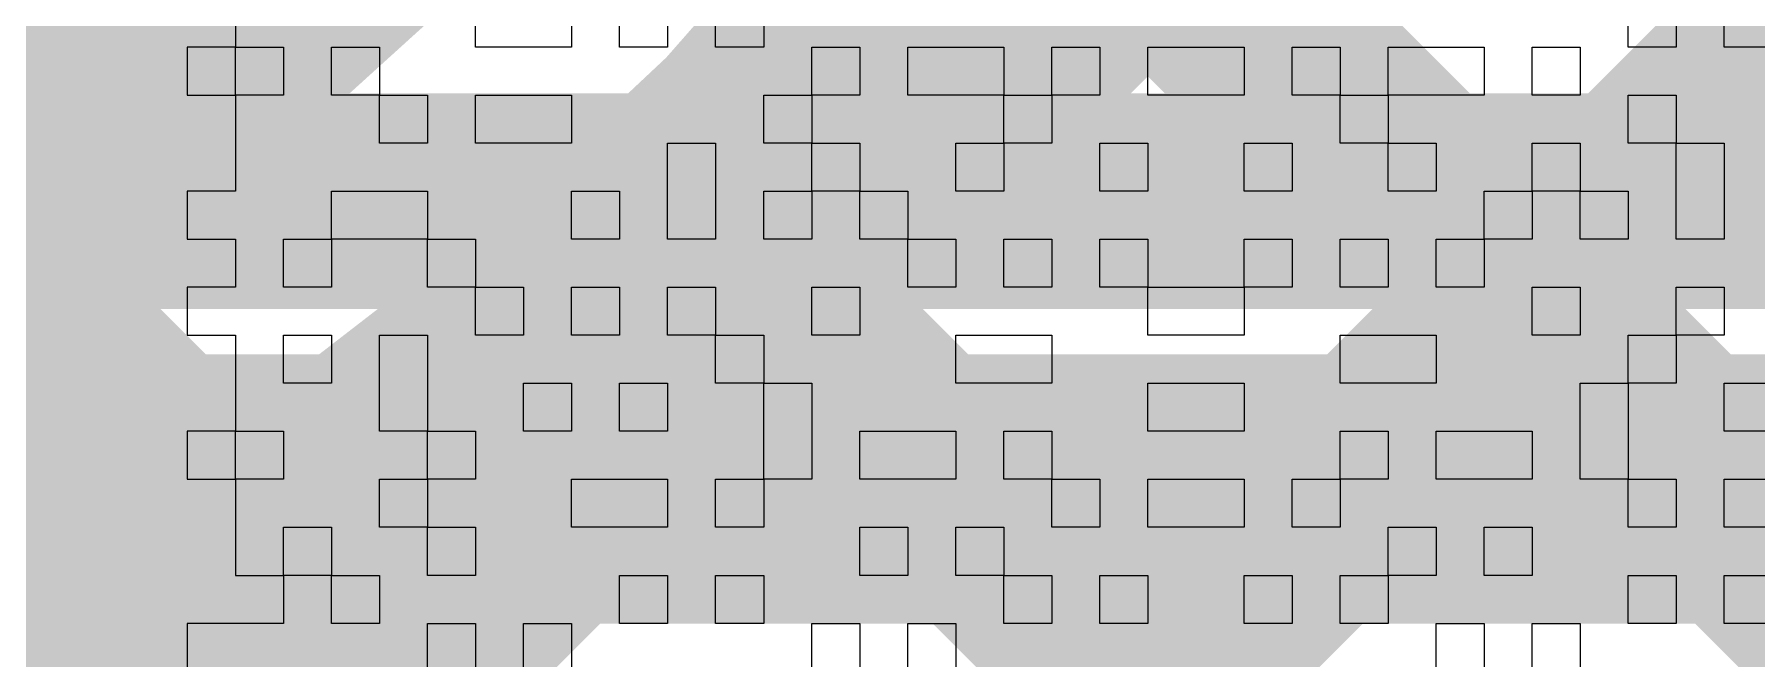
# Model space of a CAD drawing. Header units: millimetres. Extents: x 3.06 to 5.82, y 1.29 to 3.84.
# Drawn here: x 4.866 to 4.9299, y 2.787 to 2.8102 of the extents above; entities that cross this region are included whole.
import ezdxf

# ---------------------------------------------------------------- set-up
doc = ezdxf.new("R2010")
doc.units = ezdxf.units.MM
doc.header["$MEASUREMENT"] = 0
for name, color, linetype in [('BottomLayer', 5, 'Continuous'), ('BottomOverlay', 54, 'Continuous'), ('TopLayer', 1, 'Continuous'), ('TopOverlay', 2, 'Continuous')]:
    doc.layers.add(name, color=color, linetype=linetype)

# ---------------------------------------------------------------- blocks, each defined once
blk = doc.blocks.new('ESP32_WROOM_32__16MB__63')
at = {"layer": 'TopOverlay', "const_width": 0.01}
blk.add_lwpolyline([(-0.355, -0.37), (-0.257, -0.37)], dxfattribs=at)

msp = doc.modelspace()

# ---------------------------------------------------------------- linework, layer by layer
at = {"layer": 'BottomLayer', "const_width": 0.008}
for points in [[(4.789, 2.6959636), (5.022, 2.9289636)], [(4.9025355, 2.8190711), (5.702, 2.0196066)], [(4.789, 2.6676793), (4.9354942, 2.8141735)], [(4.8895465, 2.8037758), (5.702, 1.9913223)], [(4.789, 2.639395), (4.9528916, 2.8032866)], [(4.8735388, 2.7914992), (5.702, 1.963038)]]:
    msp.add_lwpolyline(points, dxfattribs=at)
at = {"layer": 'BottomLayer'}
for points, const_width in [([(4.897, 2.8724789, -0.4142135623730951), (4.8241451, 2.799624)], 0.022), ([(4.919, 2.8724789, -0.4043992655902072), (4.8273339, 2.7776776)], 0.008), ([(4.9610284, 2.804, -1.310882249624184), (4.9610284, 2.848)], 0.008)]:
    msp.add_lwpolyline(points, format="xyb", dxfattribs=dict(at, const_width=const_width))
at = {"layer": 'BottomLayer', "const_width": 0.004}
for points in [[(4.8875465, 2.8037758, 1), (4.8915465, 2.8037758, 1)], [(4.8715388, 2.7914992, 1), (4.8755388, 2.7914992, 1)]]:
    msp.add_lwpolyline(points, format="xyb", close=True, dxfattribs=at)
at = {"layer": 'BottomOverlay'}
for p, q in [((4.8734768, 2.8114923), (4.8734768, 2.8097105)), ((4.8823855, 2.8097105), (4.8823855, 2.8114923)), ((4.8859489, 2.8114923), (4.8859489, 2.8097105)), ((4.8877306, 2.8097105), (4.8877306, 2.8114923)), ((4.8895124, 2.8114923), (4.8895124, 2.8097105)), ((4.8912941, 2.8097105), (4.8912941, 2.8114923)), ((4.8930758, 2.8114923), (4.8930758, 2.8097105)), ((4.925147, 2.8097105), (4.925147, 2.8114923)), ((4.9269287, 2.8114923), (4.9269287, 2.8097105)), ((4.9287105, 2.8097105), (4.9287105, 2.8114923)), ((4.8734768, 2.8097105), (4.871695, 2.8097105)), ((4.871695, 2.8097105), (4.871695, 2.8079288)), ((4.8734768, 2.8079288), (4.8734768, 2.8097105)), ((4.8734768, 2.8097105), (4.8752585, 2.8097105)), ((4.8752585, 2.8097105), (4.8752585, 2.8079288)), ((4.8770402, 2.8079288), (4.8770402, 2.8097105)), ((4.8770402, 2.8097105), (4.878822, 2.8097105)), ((4.878822, 2.8097105), (4.878822, 2.8079288)), ((4.8859489, 2.8097105), (4.8823855, 2.8097105)), ((4.8895124, 2.8097105), (4.8877306, 2.8097105)), ((4.8930758, 2.8097105), (4.8912941, 2.8097105)), ((4.8948575, 2.8079288), (4.8948575, 2.8097105)), ((4.8948575, 2.8097105), (4.8966393, 2.8097105)), ((4.8966393, 2.8097105), (4.8966393, 2.8079288)), ((4.898421, 2.8079288), (4.898421, 2.8097105)), ((4.898421, 2.8097105), (4.9019845, 2.8097105)), ((4.9019845, 2.8097105), (4.9019845, 2.8079288)), ((4.9037662, 2.8079288), (4.9037662, 2.8097105)), ((4.9037662, 2.8097105), (4.9055479, 2.8097105)), ((4.9055479, 2.8097105), (4.9055479, 2.8079288)), ((4.9073297, 2.8079288), (4.9073297, 2.8097105)), ((4.9073297, 2.8097105), (4.9108932, 2.8097105)), ((4.9108932, 2.8097105), (4.9108932, 2.8079288)), ((4.9126749, 2.8079288), (4.9126749, 2.8097105)), ((4.9126749, 2.8097105), (4.9144566, 2.8097105)), ((4.9144566, 2.8097105), (4.9144566, 2.8079288)), ((4.9162383, 2.8079288), (4.9162383, 2.8097105)), ((4.9162383, 2.8097105), (4.9198018, 2.8097105)), ((4.9198018, 2.8097105), (4.9198018, 2.8079288)), ((4.9215836, 2.8079288), (4.9215836, 2.8097105)), ((4.9215836, 2.8097105), (4.9233653, 2.8097105)), ((4.9233653, 2.8097105), (4.9233653, 2.8079288)), ((4.9269287, 2.8097105), (4.925147, 2.8097105)), ((4.932274, 2.8097105), (4.9287105, 2.8097105)), ((4.871695, 2.8079288), (4.8734768, 2.8079288)), ((4.8752585, 2.8079288), (4.8734768, 2.8079288)), ((4.8734768, 2.8079288), (4.8734768, 2.8061471)), ((4.878822, 2.8079288), (4.8770402, 2.8079288)), ((4.878822, 2.8061471), (4.878822, 2.8079288)), ((4.878822, 2.8079288), (4.8806037, 2.8079288)), ((4.8806037, 2.8079288), (4.8806037, 2.8061471)), ((4.8823855, 2.8061471), (4.8823855, 2.8079288)), ((4.8823855, 2.8079288), (4.8859489, 2.8079288)), ((4.8859489, 2.8079288), (4.8859489, 2.8061471)), ((4.8930758, 2.8061471), (4.8930758, 2.8079288)), ((4.8930758, 2.8079288), (4.8948575, 2.8079288)), ((4.8966393, 2.8079288), (4.8948575, 2.8079288)), ((4.8948575, 2.8079288), (4.8948575, 2.8061471)), ((4.9019845, 2.8079288), (4.898421, 2.8079288)), ((4.9019845, 2.8061471), (4.9019845, 2.8079288)), ((4.9019845, 2.8079288), (4.9037662, 2.8079288)), ((4.9055479, 2.8079288), (4.9037662, 2.8079288)), ((4.9037662, 2.8079288), (4.9037662, 2.8061471)), ((4.9108932, 2.8079288), (4.9073297, 2.8079288)), ((4.9144566, 2.8079288), (4.9126749, 2.8079288)), ((4.9144566, 2.8061471), (4.9144566, 2.8079288)), ((4.9144566, 2.8079288), (4.9162383, 2.8079288)), ((4.9198018, 2.8079288), (4.9162383, 2.8079288)), ((4.9162383, 2.8079288), (4.9162383, 2.8061471)), ((4.9233653, 2.8079288), (4.9215836, 2.8079288)), ((4.925147, 2.8061471), (4.925147, 2.8079288)), ((4.925147, 2.8079288), (4.9269287, 2.8079288)), ((4.9269287, 2.8079288), (4.9269287, 2.8061471)), ((4.8734768, 2.8061471), (4.8734768, 2.8043654)), ((4.8806037, 2.8061471), (4.878822, 2.8061471)), ((4.8859489, 2.8061471), (4.8823855, 2.8061471)), ((4.8895124, 2.8043654), (4.8895124, 2.8061471)), ((4.8895124, 2.8061471), (4.8912941, 2.8061471)), ((4.8912941, 2.8061471), (4.8912941, 2.8043654)), ((4.8948575, 2.8061471), (4.8930758, 2.8061471)), ((4.8948575, 2.8043654), (4.8948575, 2.8061471)), ((4.8948575, 2.8061471), (4.8966393, 2.8061471)), ((4.8966393, 2.8061471), (4.8966393, 2.8043654)), ((4.9002028, 2.8043654), (4.9002028, 2.8061471)), ((4.9002028, 2.8061471), (4.9019845, 2.8061471)), ((4.9037662, 2.8061471), (4.9019845, 2.8061471)), ((4.9019845, 2.8061471), (4.9019845, 2.8043654)), ((4.9055479, 2.8043654), (4.9055479, 2.8061471)), ((4.9055479, 2.8061471), (4.9073297, 2.8061471)), ((4.9073297, 2.8061471), (4.9073297, 2.8043654)), ((4.9108932, 2.8043654), (4.9108932, 2.8061471)), ((4.9108932, 2.8061471), (4.9126749, 2.8061471)), ((4.9126749, 2.8061471), (4.9126749, 2.8043654)), ((4.9162383, 2.8061471), (4.9144566, 2.8061471)), ((4.9162383, 2.8043654), (4.9162383, 2.8061471)), ((4.9162383, 2.8061471), (4.9180201, 2.8061471)), ((4.9180201, 2.8061471), (4.9180201, 2.8043654)), ((4.9215836, 2.8043654), (4.9215836, 2.8061471)), ((4.9215836, 2.8061471), (4.9233653, 2.8061471)), ((4.9233653, 2.8061471), (4.9233653, 2.8043654)), ((4.9269287, 2.8061471), (4.925147, 2.8061471)), ((4.9269287, 2.8043654), (4.9269287, 2.8061471)), ((4.9269287, 2.8061471), (4.9287105, 2.8061471)), ((4.9287105, 2.8061471), (4.9287105, 2.8043654)), ((4.8734768, 2.8043654), (4.871695, 2.8043654)), ((4.871695, 2.8043654), (4.871695, 2.8025837)), ((4.8770402, 2.8025837), (4.8770402, 2.8043654)), ((4.8770402, 2.8043654), (4.8806037, 2.8043654)), ((4.8806037, 2.8043654), (4.8806037, 2.8025837)), ((4.8859489, 2.8025837), (4.8859489, 2.8043654)), ((4.8859489, 2.8043654), (4.8877306, 2.8043654)), ((4.8877306, 2.8043654), (4.8877306, 2.8025837)), ((4.8895124, 2.8025837), (4.8895124, 2.8043654)), ((4.8912941, 2.8043654), (4.8912941, 2.8025837)), ((4.8930758, 2.8025837), (4.8930758, 2.8043654)), ((4.8930758, 2.8043654), (4.8948575, 2.8043654)), ((4.8966393, 2.8043654), (4.8948575, 2.8043654)), ((4.8948575, 2.8043654), (4.8948575, 2.8025837)), ((4.8966393, 2.8025837), (4.8966393, 2.8043654)), ((4.8966393, 2.8043654), (4.898421, 2.8043654)), ((4.898421, 2.8043654), (4.898421, 2.8025837)), ((4.9019845, 2.8043654), (4.9002028, 2.8043654)), ((4.9073297, 2.8043654), (4.9055479, 2.8043654)), ((4.9126749, 2.8043654), (4.9108932, 2.8043654)), ((4.9180201, 2.8043654), (4.9162383, 2.8043654)), ((4.9198018, 2.8025837), (4.9198018, 2.8043654)), ((4.9198018, 2.8043654), (4.9215836, 2.8043654)), ((4.9233653, 2.8043654), (4.9215836, 2.8043654)), ((4.9215836, 2.8043654), (4.9215836, 2.8025837)), ((4.9233653, 2.8025837), (4.9233653, 2.8043654)), ((4.9233653, 2.8043654), (4.925147, 2.8043654)), ((4.925147, 2.8043654), (4.925147, 2.8025837)), ((4.9269287, 2.8025837), (4.9269287, 2.8043654)), ((4.9287105, 2.8043654), (4.9287105, 2.8025837)), ((4.871695, 2.8025837), (4.8734768, 2.8025837)), ((4.8734768, 2.8025837), (4.8734768, 2.8008019)), ((4.8752585, 2.8008019), (4.8752585, 2.8025837)), ((4.8752585, 2.8025837), (4.8770402, 2.8025837)), ((4.8806037, 2.8025837), (4.8770402, 2.8025837)), ((4.8770402, 2.8025837), (4.8770402, 2.8008019)), ((4.8806037, 2.8008019), (4.8806037, 2.8025837)), ((4.8806037, 2.8025837), (4.8823855, 2.8025837)), ((4.8823855, 2.8025837), (4.8823855, 2.8008019)), ((4.8877306, 2.8025837), (4.8859489, 2.8025837)), ((4.8912941, 2.8025837), (4.8895124, 2.8025837)), ((4.8948575, 2.8025837), (4.8930758, 2.8025837)), ((4.898421, 2.8025837), (4.8966393, 2.8025837)), ((4.898421, 2.8008019), (4.898421, 2.8025837)), ((4.898421, 2.8025837), (4.9002028, 2.8025837)), ((4.9002028, 2.8025837), (4.9002028, 2.8008019)), ((4.9019845, 2.8008019), (4.9019845, 2.8025837)), ((4.9019845, 2.8025837), (4.9037662, 2.8025837)), ((4.9037662, 2.8025837), (4.9037662, 2.8008019)), ((4.9055479, 2.8008019), (4.9055479, 2.8025837)), ((4.9055479, 2.8025837), (4.9073297, 2.8025837)), ((4.9073297, 2.8025837), (4.9073297, 2.8008019)), ((4.9108932, 2.8008019), (4.9108932, 2.8025837)), ((4.9108932, 2.8025837), (4.9126749, 2.8025837)), ((4.9126749, 2.8025837), (4.9126749, 2.8008019)), ((4.9144566, 2.8008019), (4.9144566, 2.8025837)), ((4.9144566, 2.8025837), (4.9162383, 2.8025837)), ((4.9162383, 2.8025837), (4.9162383, 2.8008019)), ((4.9180201, 2.8008019), (4.9180201, 2.8025837)), ((4.9180201, 2.8025837), (4.9198018, 2.8025837)), ((4.9215836, 2.8025837), (4.9198018, 2.8025837)), ((4.9198018, 2.8025837), (4.9198018, 2.8008019)), ((4.925147, 2.8025837), (4.9233653, 2.8025837)), ((4.9287105, 2.8025837), (4.9269287, 2.8025837)), ((4.8734768, 2.8008019), (4.871695, 2.8008019)), ((4.871695, 2.8008019), (4.871695, 2.7990202)), ((4.8770402, 2.8008019), (4.8752585, 2.8008019)), ((4.8823855, 2.8008019), (4.8806037, 2.8008019)), ((4.8823855, 2.7990202), (4.8823855, 2.8008019)), ((4.8823855, 2.8008019), (4.8841672, 2.8008019)), ((4.8841672, 2.8008019), (4.8841672, 2.7990202)), ((4.8859489, 2.7990202), (4.8859489, 2.8008019)), ((4.8859489, 2.8008019), (4.8877306, 2.8008019)), ((4.8877306, 2.8008019), (4.8877306, 2.7990202)), ((4.8895124, 2.7990202), (4.8895124, 2.8008019)), ((4.8895124, 2.8008019), (4.8912941, 2.8008019)), ((4.8912941, 2.8008019), (4.8912941, 2.7990202)), ((4.8948575, 2.7990202), (4.8948575, 2.8008019)), ((4.8948575, 2.8008019), (4.8966393, 2.8008019)), ((4.8966393, 2.8008019), (4.8966393, 2.7990202)), ((4.9002028, 2.8008019), (4.898421, 2.8008019)), ((4.9037662, 2.8008019), (4.9019845, 2.8008019)), ((4.9073297, 2.8008019), (4.9055479, 2.8008019)), ((4.9073297, 2.7990202), (4.9073297, 2.8008019)), ((4.9073297, 2.8008019), (4.9108932, 2.8008019)), ((4.9126749, 2.8008019), (4.9108932, 2.8008019)), ((4.9108932, 2.8008019), (4.9108932, 2.7990202)), ((4.9162383, 2.8008019), (4.9144566, 2.8008019)), ((4.9198018, 2.8008019), (4.9180201, 2.8008019)), ((4.9215836, 2.7990202), (4.9215836, 2.8008019)), ((4.9215836, 2.8008019), (4.9233653, 2.8008019)), ((4.9233653, 2.8008019), (4.9233653, 2.7990202)), ((4.9269287, 2.7990202), (4.9269287, 2.8008019)), ((4.9269287, 2.8008019), (4.9287105, 2.8008019)), ((4.9287105, 2.8008019), (4.9287105, 2.7990202)), ((4.871695, 2.7990202), (4.8734768, 2.7990202)), ((4.8734768, 2.7990202), (4.8734768, 2.7972385)), ((4.8752585, 2.7972385), (4.8752585, 2.7990202)), ((4.8752585, 2.7990202), (4.8770402, 2.7990202)), ((4.8770402, 2.7990202), (4.8770402, 2.7972385)), ((4.878822, 2.7972385), (4.878822, 2.7990202)), ((4.878822, 2.7990202), (4.8806037, 2.7990202)), ((4.8806037, 2.7990202), (4.8806037, 2.7972385)), ((4.8841672, 2.7990202), (4.8823855, 2.7990202)), ((4.8877306, 2.7990202), (4.8859489, 2.7990202)), ((4.8912941, 2.7990202), (4.8895124, 2.7990202)), ((4.8912941, 2.7972385), (4.8912941, 2.7990202)), ((4.8912941, 2.7990202), (4.8930758, 2.7990202)), ((4.8930758, 2.7990202), (4.8930758, 2.7972385)), ((4.8966393, 2.7990202), (4.8948575, 2.7990202)), ((4.9002028, 2.7972385), (4.9002028, 2.7990202)), ((4.9002028, 2.7990202), (4.9037662, 2.7990202)), ((4.9037662, 2.7990202), (4.9037662, 2.7972385)), ((4.9108932, 2.7990202), (4.9073297, 2.7990202)), ((4.9144566, 2.7972385), (4.9144566, 2.7990202)), ((4.9144566, 2.7990202), (4.9180201, 2.7990202)), ((4.9180201, 2.7990202), (4.9180201, 2.7972385)), ((4.9233653, 2.7990202), (4.9215836, 2.7990202)), ((4.925147, 2.7972385), (4.925147, 2.7990202)), ((4.925147, 2.7990202), (4.9269287, 2.7990202)), ((4.9287105, 2.7990202), (4.9269287, 2.7990202)), ((4.9269287, 2.7990202), (4.9269287, 2.7972385)), ((4.8734768, 2.7972385), (4.8734768, 2.7954567)), ((4.8770402, 2.7972385), (4.8752585, 2.7972385)), ((4.878822, 2.7954567), (4.878822, 2.7972385)), ((4.8806037, 2.7972385), (4.8806037, 2.7954567)), ((4.8841672, 2.7954567), (4.8841672, 2.7972385)), ((4.8841672, 2.7972385), (4.8859489, 2.7972385)), ((4.8859489, 2.7972385), (4.8859489, 2.7954567)), ((4.8877306, 2.7954567), (4.8877306, 2.7972385)), ((4.8877306, 2.7972385), (4.8895124, 2.7972385)), ((4.8895124, 2.7972385), (4.8895124, 2.7954567)), ((4.8930758, 2.7972385), (4.8912941, 2.7972385)), ((4.8930758, 2.7954567), (4.8930758, 2.7972385)), ((4.8930758, 2.7972385), (4.8948575, 2.7972385)), ((4.8948575, 2.7972385), (4.8948575, 2.7954567)), ((4.9037662, 2.7972385), (4.9002028, 2.7972385)), ((4.9073297, 2.7954567), (4.9073297, 2.7972385)), ((4.9073297, 2.7972385), (4.9108932, 2.7972385)), ((4.9108932, 2.7972385), (4.9108932, 2.7954567)), ((4.9180201, 2.7972385), (4.9144566, 2.7972385)), ((4.9233653, 2.7954567), (4.9233653, 2.7972385)), ((4.9233653, 2.7972385), (4.925147, 2.7972385)), ((4.9269287, 2.7972385), (4.925147, 2.7972385)), ((4.925147, 2.7972385), (4.925147, 2.7954567)), ((4.9287105, 2.7954567), (4.9287105, 2.7972385)), ((4.9287105, 2.7972385), (4.9304922, 2.7972385)), ((4.8734768, 2.7954567), (4.871695, 2.7954567)), ((4.871695, 2.7954567), (4.871695, 2.793675)), ((4.8734768, 2.793675), (4.8734768, 2.7954567)), ((4.8734768, 2.7954567), (4.8752585, 2.7954567)), ((4.8752585, 2.7954567), (4.8752585, 2.793675)), ((4.8806037, 2.7954567), (4.878822, 2.7954567)), ((4.8806037, 2.793675), (4.8806037, 2.7954567)), ((4.8806037, 2.7954567), (4.8823855, 2.7954567)), ((4.8823855, 2.7954567), (4.8823855, 2.793675)), ((4.8859489, 2.7954567), (4.8841672, 2.7954567)), ((4.8895124, 2.7954567), (4.8877306, 2.7954567)), ((4.8930758, 2.793675), (4.8930758, 2.7954567)), ((4.8948575, 2.7954567), (4.8948575, 2.793675)), ((4.8966393, 2.793675), (4.8966393, 2.7954567)), ((4.8966393, 2.7954567), (4.9002028, 2.7954567)), ((4.9002028, 2.7954567), (4.9002028, 2.793675)), ((4.9019845, 2.793675), (4.9019845, 2.7954567)), ((4.9019845, 2.7954567), (4.9037662, 2.7954567)), ((4.9037662, 2.7954567), (4.9037662, 2.793675)), ((4.9108932, 2.7954567), (4.9073297, 2.7954567)), ((4.9144566, 2.793675), (4.9144566, 2.7954567)), ((4.9144566, 2.7954567), (4.9162383, 2.7954567)), ((4.9162383, 2.7954567), (4.9162383, 2.793675)), ((4.9180201, 2.793675), (4.9180201, 2.7954567)), ((4.9180201, 2.7954567), (4.9215836, 2.7954567)), ((4.9215836, 2.7954567), (4.9215836, 2.793675)), ((4.9233653, 2.793675), (4.9233653, 2.7954567)), ((4.925147, 2.7954567), (4.925147, 2.793675)), ((4.9304922, 2.7954567), (4.9287105, 2.7954567)), ((4.871695, 2.793675), (4.8734768, 2.793675)), ((4.8752585, 2.793675), (4.8734768, 2.793675)), ((4.8734768, 2.793675), (4.8734768, 2.7918933)), ((4.878822, 2.7918933), (4.878822, 2.793675)), ((4.878822, 2.793675), (4.8806037, 2.793675)), ((4.8823855, 2.793675), (4.8806037, 2.793675)), ((4.8806037, 2.793675), (4.8806037, 2.7918933)), ((4.8859489, 2.7918933), (4.8859489, 2.793675)), ((4.8859489, 2.793675), (4.8895124, 2.793675)), ((4.8895124, 2.793675), (4.8895124, 2.7918933)), ((4.8912941, 2.7918933), (4.8912941, 2.793675)), ((4.8912941, 2.793675), (4.8930758, 2.793675)), ((4.8948575, 2.793675), (4.8930758, 2.793675)), ((4.8930758, 2.793675), (4.8930758, 2.7918933)), ((4.9002028, 2.793675), (4.8966393, 2.793675)), ((4.9037662, 2.793675), (4.9019845, 2.793675)), ((4.9037662, 2.7918933), (4.9037662, 2.793675)), ((4.9037662, 2.793675), (4.9055479, 2.793675)), ((4.9055479, 2.793675), (4.9055479, 2.7918933)), ((4.9073297, 2.7918933), (4.9073297, 2.793675)), ((4.9073297, 2.793675), (4.9108932, 2.793675)), ((4.9108932, 2.793675), (4.9108932, 2.7918933)), ((4.9126749, 2.7918933), (4.9126749, 2.793675)), ((4.9126749, 2.793675), (4.9144566, 2.793675)), ((4.9162383, 2.793675), (4.9144566, 2.793675)), ((4.9144566, 2.793675), (4.9144566, 2.7918933)), ((4.9215836, 2.793675), (4.9180201, 2.793675)), ((4.925147, 2.793675), (4.9233653, 2.793675)), ((4.925147, 2.7918933), (4.925147, 2.793675)), ((4.925147, 2.793675), (4.9269287, 2.793675)), ((4.9269287, 2.793675), (4.9269287, 2.7918933)), ((4.9287105, 2.7918933), (4.9287105, 2.793675)), ((4.9287105, 2.793675), (4.932274, 2.793675)), ((4.8734768, 2.7918933), (4.8734768, 2.7901115)), ((4.8752585, 2.7901115), (4.8752585, 2.7918933)), ((4.8752585, 2.7918933), (4.8770402, 2.7918933)), ((4.8770402, 2.7918933), (4.8770402, 2.7901115)), ((4.8806037, 2.7918933), (4.878822, 2.7918933)), ((4.8806037, 2.7901115), (4.8806037, 2.7918933)), ((4.8806037, 2.7918933), (4.8823855, 2.7918933)), ((4.8823855, 2.7918933), (4.8823855, 2.7901115)), ((4.8895124, 2.7918933), (4.8859489, 2.7918933)), ((4.8930758, 2.7918933), (4.8912941, 2.7918933)), ((4.8966393, 2.7901115), (4.8966393, 2.7918933)), ((4.8966393, 2.7918933), (4.898421, 2.7918933)), ((4.898421, 2.7918933), (4.898421, 2.7901115)), ((4.9002028, 2.7901115), (4.9002028, 2.7918933)), ((4.9002028, 2.7918933), (4.9019845, 2.7918933)), ((4.9019845, 2.7918933), (4.9019845, 2.7901115)), ((4.9055479, 2.7918933), (4.9037662, 2.7918933)), ((4.9108932, 2.7918933), (4.9073297, 2.7918933)), ((4.9144566, 2.7918933), (4.9126749, 2.7918933)), ((4.9162383, 2.7901115), (4.9162383, 2.7918933)), ((4.9162383, 2.7918933), (4.9180201, 2.7918933)), ((4.9180201, 2.7918933), (4.9180201, 2.7901115)), ((4.9198018, 2.7901115), (4.9198018, 2.7918933)), ((4.9198018, 2.7918933), (4.9215836, 2.7918933)), ((4.9215836, 2.7918933), (4.9215836, 2.7901115)), ((4.9269287, 2.7918933), (4.925147, 2.7918933)), ((4.932274, 2.7918933), (4.9287105, 2.7918933)), ((4.8734768, 2.7901115), (4.8752585, 2.7901115)), ((4.8770402, 2.7901115), (4.8752585, 2.7901115)), ((4.8752585, 2.7901115), (4.8752585, 2.7883298)), ((4.8770402, 2.7883298), (4.8770402, 2.7901115)), ((4.8770402, 2.7901115), (4.878822, 2.7901115)), ((4.878822, 2.7901115), (4.878822, 2.7883298)), ((4.8823855, 2.7901115), (4.8806037, 2.7901115)), ((4.8877306, 2.7883298), (4.8877306, 2.7901115)), ((4.8877306, 2.7901115), (4.8895124, 2.7901115)), ((4.8895124, 2.7901115), (4.8895124, 2.7883298)), ((4.8912941, 2.7883298), (4.8912941, 2.7901115)), ((4.8912941, 2.7901115), (4.8930758, 2.7901115)), ((4.8930758, 2.7901115), (4.8930758, 2.7883298)), ((4.898421, 2.7901115), (4.8966393, 2.7901115)), ((4.9019845, 2.7901115), (4.9002028, 2.7901115)), ((4.9019845, 2.7883298), (4.9019845, 2.7901115)), ((4.9019845, 2.7901115), (4.9037662, 2.7901115)), ((4.9037662, 2.7901115), (4.9037662, 2.7883298)), ((4.9055479, 2.7883298), (4.9055479, 2.7901115)), ((4.9055479, 2.7901115), (4.9073297, 2.7901115)), ((4.9073297, 2.7901115), (4.9073297, 2.7883298)), ((4.9108932, 2.7883298), (4.9108932, 2.7901115)), ((4.9108932, 2.7901115), (4.9126749, 2.7901115)), ((4.9126749, 2.7901115), (4.9126749, 2.7883298)), ((4.9144566, 2.7883298), (4.9144566, 2.7901115)), ((4.9144566, 2.7901115), (4.9162383, 2.7901115)), ((4.9180201, 2.7901115), (4.9162383, 2.7901115)), ((4.9162383, 2.7901115), (4.9162383, 2.7883298)), ((4.9215836, 2.7901115), (4.9198018, 2.7901115)), ((4.925147, 2.7883298), (4.925147, 2.7901115)), ((4.925147, 2.7901115), (4.9269287, 2.7901115)), ((4.9269287, 2.7901115), (4.9269287, 2.7883298)), ((4.9287105, 2.7883298), (4.9287105, 2.7901115)), ((4.9287105, 2.7901115), (4.9304922, 2.7901115)), ((4.8752585, 2.7883298), (4.871695, 2.7883298)), ((4.871695, 2.7883298), (4.871695, 2.786548)), ((4.878822, 2.7883298), (4.8770402, 2.7883298)), ((4.8806037, 2.786548), (4.8806037, 2.7883298)), ((4.8806037, 2.7883298), (4.8823855, 2.7883298)), ((4.8823855, 2.7883298), (4.8823855, 2.786548)), ((4.8841672, 2.786548), (4.8841672, 2.7883298)), ((4.8841672, 2.7883298), (4.8859489, 2.7883298)), ((4.8859489, 2.7883298), (4.8859489, 2.786548)), ((4.8895124, 2.7883298), (4.8877306, 2.7883298)), ((4.8930758, 2.7883298), (4.8912941, 2.7883298)), ((4.8948575, 2.786548), (4.8948575, 2.7883298)), ((4.8948575, 2.7883298), (4.8966393, 2.7883298)), ((4.8966393, 2.7883298), (4.8966393, 2.786548)), ((4.898421, 2.786548), (4.898421, 2.7883298)), ((4.898421, 2.7883298), (4.9002028, 2.7883298)), ((4.9002028, 2.7883298), (4.9002028, 2.786548)), ((4.9037662, 2.7883298), (4.9019845, 2.7883298)), ((4.9073297, 2.7883298), (4.9055479, 2.7883298)), ((4.9126749, 2.7883298), (4.9108932, 2.7883298)), ((4.9162383, 2.7883298), (4.9144566, 2.7883298)), ((4.9180201, 2.786548), (4.9180201, 2.7883298)), ((4.9180201, 2.7883298), (4.9198018, 2.7883298)), ((4.9198018, 2.7883298), (4.9198018, 2.786548)), ((4.9215836, 2.786548), (4.9215836, 2.7883298)), ((4.9215836, 2.7883298), (4.9233653, 2.7883298)), ((4.9233653, 2.7883298), (4.9233653, 2.786548)), ((4.9269287, 2.7883298), (4.925147, 2.7883298)), ((4.9304922, 2.7883298), (4.9287105, 2.7883298))]:
    msp.add_line(p, q, dxfattribs=at)
at = {"layer": 'TopLayer', "const_width": 0.008}
for points in [[(4.6120364, 2.519), (4.8970364, 2.804)], [(4.6403207, 2.519), (4.9253207, 2.804)], [(4.8536532, 2.7889011), (4.8687521, 2.804)], [(4.855, 2.804), (4.9489716, 2.804)], [(4.861038, 2.804), (5.146038, 2.519)], [(4.8893223, 2.804), (5.1743223, 2.519)], [(4.9176066, 2.804), (5.2026066, 2.519)], [(4.668605, 2.519), (4.9528916, 2.8032866)]]:
    msp.add_lwpolyline(points, dxfattribs=at)
at = {"layer": 'TopLayer', "const_width": 0.004}
for points in [[(4.8667521, 2.804, 1), (4.8707521, 2.804, 1)], [(4.8873223, 2.804, 1), (4.8913223, 2.804, 1)], [(4.8950364, 2.804, 1), (4.8990364, 2.804, 1)], [(4.9156066, 2.804, 1), (4.9196066, 2.804, 1)], [(4.9233207, 2.804, 1), (4.9273207, 2.804, 1)]]:
    msp.add_lwpolyline(points, format="xyb", close=True, dxfattribs=at)

# ---------------------------------------------------------------- block references
at = {"rotation": 360}
msp.add_blockref('ESP32_WROOM_32__16MB__63', (5.2156457, 3.1633149), dxfattribs=at)

doc.saveas('drawing.dxf')
